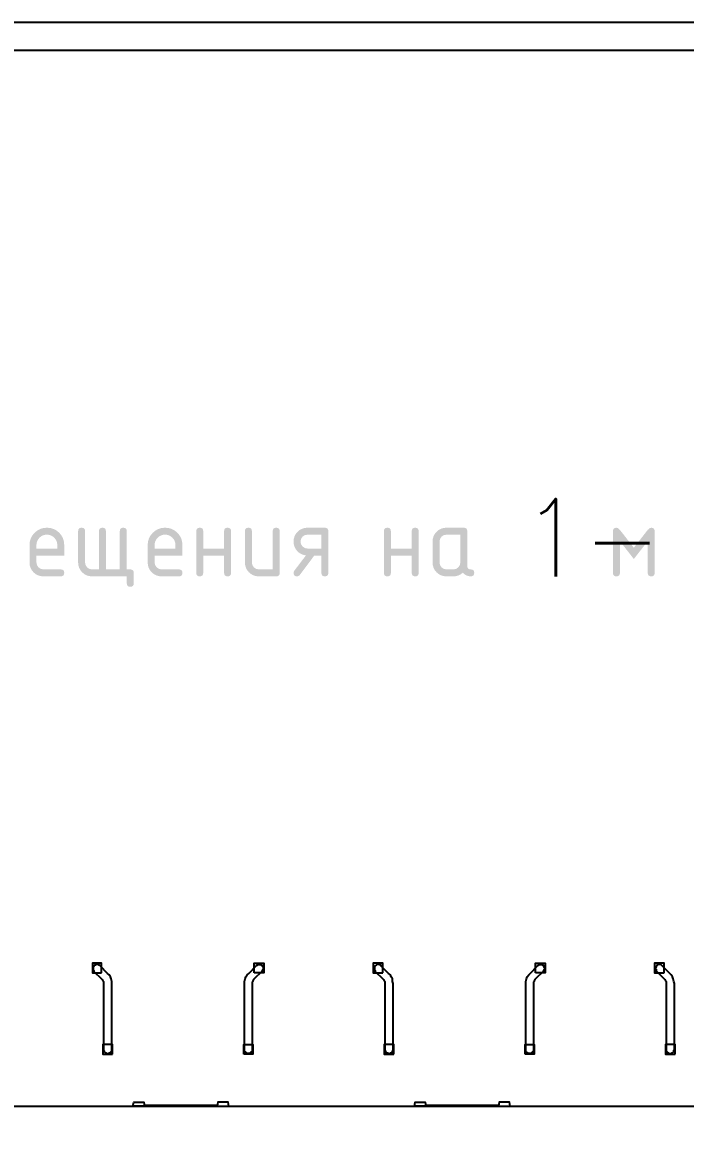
# Model space of a CAD drawing. Header units: millimetres. Extents: x 0 to 420, y 0 to 297.
# Drawn here: x 289.6 to 330.6, y 227.2 to 296.9 of the extents above; entities that cross this region are included whole.
import ezdxf

# ---------------------------------------------------------------- set-up
doc = ezdxf.new("R2010")
doc.units = ezdxf.units.MM
doc.layers.get('0').update_dxf_attribs({"linetype": 'CONTINUOUS'})
doc.styles.get("Standard").update_dxf_attribs({"font": 'STANDARD'})

msp = doc.modelspace()

# ---------------------------------------------------------------- hatches: boundary and pattern name
at = {"true_color": 0x000007}
h = msp.add_hatch(color=0, dxfattribs=at)
h.paths.add_polyline_path([(291.092792, 265.256917), (290.963807, 265.245049), (290.844745, 265.209513), (290.735604, 265.150412), (290.636385, 265.067851), (290.55391, 264.96864), (290.494999, 264.85956), (290.459652, 264.740661), (290.44787, 264.611995), (290.44787, 264.397573), (291.737162, 264.397573), (291.737162, 264.611995), (291.725294, 264.740661), (291.689758, 264.85956), (291.630657, 264.96864), (291.548095, 265.067851), (291.448894, 265.150412), (291.339874, 265.209513), (291.221139, 265.245049)], flags=0)
h.paths.add_polyline_path([(290.44787, 263.967625), (290.44787, 263.537677), (290.479427, 263.373966), (290.574649, 263.23506), (290.714038, 263.139837), (290.877818, 263.10828), (291.952136, 263.10828), (292.046187, 263.094844), (292.113367, 263.054537), (292.153674, 262.987357), (292.16711, 262.893306), (292.153674, 262.799255), (292.113367, 262.732076), (292.046187, 262.691768), (291.952136, 262.678332), (290.877818, 262.678332), (290.703866, 262.693852), (290.544126, 262.740482), (290.398545, 262.818324), (290.267071, 262.927482), (290.158232, 263.058946), (290.080554, 263.204467), (290.033985, 263.364044), (290.018473, 263.537677), (290.018473, 264.611995), (290.03811, 264.826651), (290.097021, 265.024925), (290.195206, 265.206765), (290.332666, 265.372121), (290.497944, 265.509581), (290.679656, 265.607766), (290.877904, 265.666677), (291.092792, 265.686314), (291.310134, 265.666884), (291.509855, 265.608593), (291.691902, 265.511441), (291.856225, 265.375429), (291.992237, 265.211106), (292.089389, 265.029059), (292.14768, 264.829338), (292.16711, 264.611995), (292.16711, 263.967625)], flags=0)
for points in [[(296.033707, 262.678332), (293.88507, 262.678332), (293.711119, 262.693956), (293.551378, 262.740895), (293.405797, 262.819254), (293.274324, 262.929135), (293.165484, 263.061117), (293.087806, 263.206534), (293.041237, 263.365388), (293.025726, 263.537677), (293.025726, 265.471891), (293.039075, 265.565624), (293.079193, 265.632639), (293.146183, 265.672887), (293.240148, 265.686314), (293.334199, 265.672887), (293.401379, 265.632639), (293.441686, 265.565624), (293.455122, 265.471891), (293.455122, 263.537677), (293.486679, 263.373966), (293.581902, 263.23506), (293.72129, 263.139837), (293.88507, 263.10828), (294.315018, 263.10828), (294.315018, 265.471891), (294.328368, 265.565624), (294.368486, 265.632639), (294.435476, 265.672887), (294.529441, 265.686314), (294.623492, 265.672887), (294.690671, 265.632639), (294.730979, 265.565624), (294.744415, 265.471891), (294.744415, 263.10828), (295.603759, 263.10828), (295.603759, 265.471891), (295.617195, 265.565624), (295.657503, 265.632639), (295.724682, 265.672887), (295.818733, 265.686314), (295.912784, 265.672887), (295.979964, 265.632639), (296.020271, 265.565624), (296.033707, 265.471891), (296.033707, 263.10828), (296.248681, 263.10828), (296.342732, 263.094844), (296.409912, 263.054537), (296.450219, 262.987357), (296.463655, 262.893306), (296.463655, 262.248384), (296.450219, 262.154652), (296.409912, 262.087636), (296.342732, 262.047389), (296.248681, 262.033962), (296.15463, 262.047389), (296.087451, 262.087636), (296.047143, 262.154652), (296.033707, 262.248384)], [(300.763213, 263.967625), (300.763213, 262.893306), (300.749777, 262.799255), (300.709469, 262.732076), (300.64229, 262.691768), (300.548239, 262.678332), (300.454274, 262.691768), (300.387284, 262.732076), (300.347166, 262.799255), (300.333816, 262.893306), (300.333816, 265.471891), (300.347166, 265.565624), (300.387284, 265.632639), (300.454274, 265.672887), (300.548239, 265.686314), (300.64229, 265.672887), (300.709469, 265.632639), (300.749777, 265.565624), (300.763213, 265.471891), (300.763213, 264.397573), (302.052505, 264.397573), (302.052505, 265.471891), (302.065941, 265.565624), (302.106249, 265.632639), (302.173428, 265.672887), (302.267479, 265.686314), (302.36153, 265.672887), (302.42871, 265.632639), (302.469017, 265.565624), (302.482453, 265.471891), (302.482453, 262.893306), (302.469017, 262.799255), (302.42871, 262.732076), (302.36153, 262.691768), (302.267479, 262.678332), (302.173428, 262.691768), (302.106249, 262.732076), (302.065941, 262.799255), (302.052505, 262.893306), (302.052505, 263.967625)], [(305.489706, 265.471891), (305.489706, 262.893306), (305.47627, 262.799255), (305.435962, 262.732076), (305.368783, 262.691768), (305.274732, 262.678332), (304.200413, 262.678332), (304.026462, 262.693852), (303.866721, 262.740482), (303.72114, 262.818324), (303.589667, 262.927482), (303.480827, 263.058946), (303.403149, 263.204467), (303.35658, 263.364044), (303.341068, 263.537677), (303.341068, 265.471891), (303.354418, 265.565624), (303.394536, 265.632639), (303.461526, 265.672887), (303.555491, 265.686314), (303.649542, 265.672887), (303.716722, 265.632639), (303.757029, 265.565624), (303.770465, 265.471891), (303.770465, 263.537677), (303.802022, 263.373966), (303.897245, 263.23506), (304.036633, 263.139837), (304.200413, 263.10828), (305.059758, 263.10828), (305.059758, 265.471891), (305.073194, 265.565624), (305.113501, 265.632639), (305.18068, 265.672887), (305.274732, 265.686314), (305.368783, 265.672887), (305.435962, 265.632639), (305.47627, 265.565624)], [(312.365473, 263.967625), (312.365473, 262.893306), (312.352037, 262.799255), (312.311729, 262.732076), (312.24455, 262.691768), (312.150499, 262.678332), (312.056534, 262.691768), (311.989544, 262.732076), (311.949426, 262.799255), (311.936076, 262.893306), (311.936076, 265.471891), (311.949426, 265.565624), (311.989544, 265.632639), (312.056534, 265.672887), (312.150499, 265.686314), (312.24455, 265.672887), (312.311729, 265.632639), (312.352037, 265.565624), (312.365473, 265.471891), (312.365473, 264.397573), (313.654765, 264.397573), (313.654765, 265.471891), (313.668201, 265.565624), (313.708509, 265.632639), (313.775688, 265.672887), (313.869739, 265.686314), (313.96379, 265.672887), (314.03097, 265.632639), (314.071277, 265.565624), (314.084713, 265.471891), (314.084713, 262.893306), (314.071277, 262.799255), (314.03097, 262.732076), (313.96379, 262.691768), (313.869739, 262.678332), (313.775688, 262.691768), (313.708509, 262.732076), (313.668201, 262.799255), (313.654765, 262.893306), (313.654765, 263.967625)], [(327.389574, 263.752651), (326.529678, 264.852877), (326.529678, 262.893306), (326.516242, 262.799255), (326.475934, 262.732076), (326.408755, 262.691768), (326.314704, 262.678332), (326.220739, 262.691768), (326.153749, 262.732076), (326.113631, 262.799255), (326.100281, 262.893306), (326.100281, 265.471891), (326.113631, 265.565624), (326.153749, 265.632639), (326.220739, 265.672887), (326.314704, 265.686314), (326.422191, 265.65207), (326.529678, 265.549613), (327.389574, 264.449387), (328.248918, 265.549613), (328.356405, 265.65207), (328.463892, 265.686314), (328.557625, 265.672887), (328.62464, 265.632639), (328.664888, 265.565624), (328.678315, 265.471891), (328.678315, 262.893306), (328.664888, 262.799255), (328.62464, 262.732076), (328.557625, 262.691768), (328.463892, 262.678332), (328.369841, 262.691768), (328.302662, 262.732076), (328.262354, 262.799255), (328.248918, 262.893306), (328.248918, 264.852877)]]:
    msp.add_hatch(color=0, dxfattribs=at).paths.add_polyline_path(points, flags=0)
h = msp.add_hatch(color=0, dxfattribs=at)
h.paths.add_polyline_path([(298.400882, 265.256917), (298.271898, 265.245049), (298.152835, 265.209513), (298.043694, 265.150412), (297.944476, 265.067851), (297.862, 264.96864), (297.803089, 264.85956), (297.767742, 264.740661), (297.75596, 264.611995), (297.75596, 264.397573), (299.045253, 264.397573), (299.045253, 264.611995), (299.033384, 264.740661), (298.997848, 264.85956), (298.938748, 264.96864), (298.856186, 265.067851), (298.756984, 265.150412), (298.647964, 265.209513), (298.529229, 265.245049)], flags=0)
h.paths.add_polyline_path([(297.75596, 263.967625), (297.75596, 263.537677), (297.787517, 263.373966), (297.88274, 263.23506), (298.022128, 263.139837), (298.185908, 263.10828), (299.260227, 263.10828), (299.354278, 263.094844), (299.421457, 263.054537), (299.461765, 262.987357), (299.475201, 262.893306), (299.461765, 262.799255), (299.421457, 262.732076), (299.354278, 262.691768), (299.260227, 262.678332), (298.185908, 262.678332), (298.011957, 262.693852), (297.852216, 262.740482), (297.706635, 262.818324), (297.575161, 262.927482), (297.466322, 263.058946), (297.388644, 263.204467), (297.342075, 263.364044), (297.326563, 263.537677), (297.326563, 264.611995), (297.3462, 264.826651), (297.405112, 265.024925), (297.503297, 265.206765), (297.640756, 265.372121), (297.806035, 265.509581), (297.987746, 265.607766), (298.185994, 265.666677), (298.400882, 265.686314), (298.618224, 265.666884), (298.817945, 265.608593), (298.999993, 265.511441), (299.164315, 265.375429), (299.300328, 265.211106), (299.397479, 265.029059), (299.45577, 264.829338), (299.475201, 264.611995), (299.475201, 263.967625)], flags=0)
h = msp.add_hatch(color=0, dxfattribs=at)
h.paths.add_polyline_path([(307.113408, 263.974239), (306.954451, 264.006287), (306.809964, 264.063605), (306.679946, 264.146244), (306.564397, 264.254257), (306.469709, 264.380253), (306.402202, 264.517669), (306.361774, 264.666557), (306.348321, 264.826969), (306.363832, 265.000602), (306.410402, 265.160179), (306.48808, 265.3057), (306.596919, 265.437165), (306.728392, 265.54609), (306.873974, 265.623958), (307.033714, 265.670716), (307.207666, 265.686314), (308.281984, 265.686314), (308.376035, 265.672887), (308.443215, 265.632639), (308.483522, 265.565624), (308.496958, 265.471891), (308.496958, 262.893306), (308.483522, 262.799255), (308.443215, 262.732076), (308.376035, 262.691768), (308.281984, 262.678332), (308.187933, 262.691768), (308.120754, 262.732076), (308.080446, 262.799255), (308.06701, 262.893306), (308.06701, 263.967625), (307.630999, 263.967625), (306.735274, 262.765976), (306.659551, 262.700243), (306.562744, 262.678332), (306.468779, 262.691768), (306.401789, 262.732076), (306.361671, 262.799255), (306.348321, 262.893306), (306.358725, 262.963104), (306.390213, 263.023393)], flags=0)
h.paths.add_polyline_path([(306.777718, 264.826969), (306.809275, 264.663258), (306.904497, 264.524352), (307.043886, 264.42913), (307.207666, 264.397573), (308.06701, 264.397573), (308.06701, 265.256917), (307.207666, 265.256917), (307.041819, 265.225498), (306.902843, 265.13124), (306.808861, 264.992334)], flags=0)
h = msp.add_hatch(color=0, dxfattribs=at)
h.paths.add_polyline_path([(316.662018, 265.256917), (315.802673, 265.256917), (315.636826, 265.225498), (315.497851, 265.13124), (315.403869, 264.992334), (315.372725, 264.826969), (315.372725, 263.537677), (315.404282, 263.373966), (315.499505, 263.23506), (315.638893, 263.139837), (315.802673, 263.10828), (316.232621, 263.10828), (316.39771, 263.139424), (316.536341, 263.233406), (316.630599, 263.371899), (316.662018, 263.537677)], flags=0)
h.paths.add_polyline_path([(317.521362, 262.893306), (317.507935, 262.799255), (317.467688, 262.732076), (317.400672, 262.691768), (317.30694, 262.678332), (317.163684, 262.692509), (317.034019, 262.735107), (316.917894, 262.806231), (316.815256, 262.905984), (316.68957, 262.806231), (316.550603, 262.735107), (316.398304, 262.692509), (316.232621, 262.678332), (315.802673, 262.678332), (315.628722, 262.693852), (315.468981, 262.740482), (315.3234, 262.818324), (315.191927, 262.927482), (315.083088, 263.058946), (315.005409, 263.204467), (314.95884, 263.364044), (314.943329, 263.537677), (314.943329, 264.826969), (314.95884, 265.000602), (315.005409, 265.160179), (315.083088, 265.3057), (315.191927, 265.437165), (315.3234, 265.54609), (315.468981, 265.623958), (315.628722, 265.670716), (315.802673, 265.686314), (316.876992, 265.686314), (316.971043, 265.672887), (317.038222, 265.632639), (317.07853, 265.565624), (317.091966, 265.471891), (317.091966, 263.322703), (317.105316, 263.228738), (317.145434, 263.161748), (317.212424, 263.12163), (317.306389, 263.10828), (317.40044, 263.094844), (317.467619, 263.054537), (317.507927, 262.987357)], flags=0)
at = {"true_color": 0x0000fc}
h = msp.add_hatch(color=0, dxfattribs=at)
h.paths.add_polyline_path([(301.625, 229.954667), (297.137667, 229.954667), (301.625, 229.912333)], flags=0)
h.paths.add_polyline_path([(297.137667, 229.954667), (301.625, 229.912333), (297.137667, 229.912333)], flags=0)
h = msp.add_hatch(color=0, dxfattribs=at)
h.paths.add_polyline_path([(319.024, 229.954667), (314.536667, 229.954667), (319.024, 229.912333)], flags=0)
h.paths.add_polyline_path([(314.536667, 229.954667), (319.024, 229.912333), (314.536667, 229.912333)], flags=0)

# ---------------------------------------------------------------- linework, layer by layer
at = {"color": 0, "true_color": 0x000007}
for points in [[(0.211668, 0), (420.073667, 0), (420.073667, 296.925999), (0.211668, 296.925999)], [(7.239002, 1.735667), (418.338, 1.735667), (418.338, 295.190332), (7.239002, 295.190332)], [(294.470667, 238.167333), (294.470667, 238.76), (293.920333, 238.76), (293.920333, 238.167333)], [(295.105667, 233.426), (295.105667, 237.49), (295.105667, 237.617), (295.063333, 237.786333), (295.021, 237.913333), (294.936333, 238.040333), (294.851667, 238.125), (294.386, 238.590667), (294.343667, 238.633), (294.301333, 238.633), (294.259, 238.675333), (294.216667, 238.675333), (294.174333, 238.675333), (294.132, 238.675333), (294.089667, 238.675333), (294.089667, 238.633), (294.047333, 238.633), (294.005, 238.590667), (294.005, 238.548333), (293.962667, 238.506), (293.962667, 238.463667), (293.962667, 238.421333), (293.962667, 238.379), (293.962667, 238.336667), (294.005, 238.294333), (294.005, 238.252), (294.470667, 237.786333), (294.513, 237.744), (294.555333, 237.659333), (294.597667, 237.617), (294.597667, 237.574667), (294.597667, 237.49), (294.597667, 233.426), (294.597667, 233.383667), (294.64, 233.341333), (294.64, 233.299), (294.682333, 233.256667), (294.724667, 233.214333), (294.767, 233.214333), (294.809333, 233.172), (294.851667, 233.172), (294.894, 233.172), (294.936333, 233.172), (294.936333, 233.214333), (294.978667, 233.214333), (295.021, 233.256667), (295.063333, 233.256667), (295.063333, 233.299), (295.105667, 233.341333), (295.105667, 233.383667)], [(303.318333, 233.426), (303.318333, 237.49), (303.318333, 237.617), (303.360667, 237.786333), (303.403, 237.913333), (303.487667, 238.040333), (303.572333, 238.125), (304.038, 238.590667), (304.080333, 238.633), (304.122667, 238.633), (304.165, 238.675333), (304.207333, 238.675333), (304.249667, 238.675333), (304.292, 238.675333), (304.334333, 238.633), (304.376667, 238.633), (304.419, 238.590667), (304.419, 238.548333), (304.461333, 238.506), (304.461333, 238.463667), (304.461333, 238.421333), (304.461333, 238.379), (304.419, 238.336667), (304.419, 238.294333), (304.376667, 238.252), (303.911, 237.786333), (303.868667, 237.744), (303.826333, 237.659333), (303.826333, 237.617), (303.784, 237.574667), (303.784, 237.49), (303.784, 233.426), (303.784, 233.383667), (303.784, 233.341333), (303.784, 233.299), (303.741667, 233.256667), (303.699333, 233.256667), (303.699333, 233.214333), (303.657, 233.214333), (303.614667, 233.172), (303.572333, 233.172), (303.53, 233.172), (303.487667, 233.172), (303.445333, 233.214333), (303.403, 233.214333), (303.403, 233.256667), (303.360667, 233.256667), (303.318333, 233.299), (303.318333, 233.341333), (303.318333, 233.383667)], [(303.911, 238.167333), (303.911, 238.76), (304.503667, 238.76), (304.503667, 238.167333)], [(311.869667, 238.167333), (311.869667, 238.76), (311.277, 238.76), (311.277, 238.167333)], [(312.504667, 233.426), (312.504667, 237.49), (312.462333, 237.617), (312.462333, 237.786333), (312.377667, 237.913333), (312.335333, 238.040333), (312.208333, 238.125), (311.742667, 238.590667), (311.742667, 238.633), (311.700333, 238.633), (311.658, 238.675333), (311.615667, 238.675333), (311.573333, 238.675333), (311.531, 238.675333), (311.488667, 238.675333), (311.446333, 238.633), (311.404, 238.590667), (311.361667, 238.548333), (311.361667, 238.506), (311.361667, 238.463667), (311.361667, 238.421333), (311.361667, 238.379), (311.361667, 238.336667), (311.404, 238.294333), (311.404, 238.252), (311.869667, 237.786333), (311.912, 237.744), (311.954333, 237.659333), (311.996667, 237.617), (311.996667, 237.574667), (311.996667, 237.49), (311.996667, 233.426), (311.996667, 233.383667), (312.039, 233.341333), (312.039, 233.299), (312.039, 233.256667), (312.081333, 233.256667), (312.123667, 233.214333), (312.166, 233.214333), (312.208333, 233.172), (312.250667, 233.172), (312.293, 233.172), (312.335333, 233.214333), (312.377667, 233.214333), (312.42, 233.256667), (312.462333, 233.256667), (312.462333, 233.299), (312.462333, 233.341333), (312.504667, 233.383667)], [(320.717333, 233.426), (320.717333, 237.49), (320.717333, 237.617), (320.759667, 237.786333), (320.802, 237.913333), (320.886667, 238.040333), (320.971333, 238.125), (321.437, 238.590667), (321.479333, 238.633), (321.521667, 238.633), (321.521667, 238.675333), (321.564, 238.675333), (321.606333, 238.675333), (321.648667, 238.675333), (321.691, 238.675333), (321.733333, 238.633), (321.775667, 238.633), (321.775667, 238.590667), (321.818, 238.548333), (321.818, 238.506), (321.860333, 238.463667), (321.860333, 238.421333), (321.860333, 238.379), (321.818, 238.336667), (321.818, 238.294333), (321.775667, 238.252), (321.31, 237.786333), (321.267667, 237.744), (321.225333, 237.659333), (321.225333, 237.617), (321.183, 237.574667), (321.183, 237.49), (321.183, 233.426), (321.183, 233.383667), (321.183, 233.341333), (321.140667, 233.299), (321.140667, 233.256667), (321.098333, 233.256667), (321.098333, 233.214333), (321.056, 233.214333), (321.013667, 233.172), (320.971333, 233.172), (320.929, 233.172), (320.886667, 233.172), (320.844333, 233.214333), (320.802, 233.214333), (320.759667, 233.256667), (320.717333, 233.299), (320.717333, 233.341333), (320.717333, 233.383667)], [(321.31, 238.167333), (321.31, 238.76), (321.902667, 238.76), (321.902667, 238.167333)], [(329.268667, 238.167333), (329.268667, 238.76), (328.676, 238.76), (328.676, 238.167333)], [(329.903667, 233.426), (329.903667, 237.49), (329.861333, 237.617), (329.819, 237.786333), (329.776667, 237.913333), (329.692, 238.040333), (329.607333, 238.125), (329.141667, 238.590667), (329.099333, 238.633), (329.057, 238.675333), (329.014667, 238.675333), (328.972333, 238.675333), (328.93, 238.675333), (328.887667, 238.675333), (328.845333, 238.633), (328.803, 238.633), (328.803, 238.590667), (328.760667, 238.548333), (328.760667, 238.506), (328.718333, 238.463667), (328.718333, 238.421333), (328.718333, 238.379), (328.760667, 238.379), (328.760667, 238.336667), (328.760667, 238.294333), (328.803, 238.252), (329.268667, 237.786333), (329.311, 237.744), (329.353333, 237.659333), (329.395667, 237.617), (329.395667, 237.574667), (329.395667, 237.49), (329.395667, 233.426), (329.395667, 233.383667), (329.395667, 233.341333), (329.438, 233.299), (329.438, 233.256667), (329.480333, 233.256667), (329.522667, 233.214333), (329.565, 233.172), (329.607333, 233.172), (329.649667, 233.172), (329.692, 233.172), (329.734333, 233.214333), (329.776667, 233.214333), (329.819, 233.256667), (329.861333, 233.299), (329.861333, 233.341333), (329.861333, 233.383667)], [(295.148, 233.129667), (295.148, 233.722333), (294.555333, 233.722333), (294.555333, 233.129667)], [(303.276, 233.129667), (303.276, 233.722333), (303.826333, 233.722333), (303.826333, 233.129667)], [(312.547, 233.129667), (312.547, 233.722333), (311.954333, 233.722333), (311.954333, 233.129667)], [(320.675, 233.129667), (320.675, 233.722333), (321.225333, 233.722333), (321.225333, 233.129667)], [(329.946, 233.129667), (329.946, 233.722333), (329.353333, 233.722333), (329.353333, 233.129667)], [(116.416667, 229.912333), (377.994333, 229.912333), (377.994333, 221.276333), (116.416667, 221.276333)], [(296.418, 229.912333), (296.460333, 230.166333), (296.502667, 230.166333), (297.053, 230.166333), (297.095333, 230.166333), (297.137667, 229.912333)], [(297.561, 229.954667), (297.137667, 229.954667), (297.561, 229.954667), (298.45, 229.954667)], [(297.137667, 229.954667), (297.264667, 229.954667), (297.137667, 229.954667), (297.857333, 229.954667)], [(301.625, 229.954667), (297.137667, 229.954667), (297.137667, 229.912333), (301.625, 229.912333)], [(298.153667, 229.954667), (297.561, 229.954667), (298.153667, 229.954667), (299.042667, 229.954667)], [(298.746333, 229.954667), (298.153667, 229.954667), (298.746333, 229.954667), (299.593, 229.954667)], [(299.296667, 229.954667), (298.746333, 229.954667), (299.296667, 229.954667), (300.185667, 229.954667)], [(299.889333, 229.954667), (299.296667, 229.954667), (299.889333, 229.954667), (300.778333, 229.954667)], [(300.482, 229.954667), (299.889333, 229.954667), (300.482, 229.954667), (301.328667, 229.954667), (300.482, 229.954667), (299.889333, 229.954667), (300.482, 229.954667), (301.328667, 229.954667)], [(301.032333, 229.954667), (300.482, 229.954667), (301.032333, 229.954667), (301.625, 229.954667)], [(301.625, 229.954667), (301.032333, 229.954667)], [(302.344667, 229.912333), (302.302333, 230.166333), (301.709667, 230.166333), (301.667333, 230.166333), (301.625, 229.912333)], [(313.817, 229.912333), (313.859333, 230.166333), (314.452, 230.166333), (314.494333, 230.166333), (314.536667, 229.912333)], [(314.96, 229.954667), (314.536667, 229.954667), (314.96, 229.954667), (315.849, 229.954667)], [(314.536667, 229.954667), (314.663667, 229.954667), (314.536667, 229.954667), (315.256333, 229.954667)], [(319.024, 229.954667), (314.536667, 229.954667), (314.536667, 229.912333), (319.024, 229.912333)], [(315.552667, 229.954667), (314.96, 229.954667), (315.552667, 229.954667), (316.399333, 229.954667)], [(316.145333, 229.954667), (315.552667, 229.954667), (316.145333, 229.954667), (316.992, 229.954667)], [(316.695667, 229.954667), (316.145333, 229.954667), (316.695667, 229.954667), (317.584667, 229.954667)], [(317.288333, 229.954667), (316.695667, 229.954667), (317.288333, 229.954667), (318.135, 229.954667)], [(317.881, 229.954667), (317.288333, 229.954667), (317.881, 229.954667), (318.727667, 229.954667), (317.881, 229.954667), (317.288333, 229.954667), (317.881, 229.954667), (318.727667, 229.954667)], [(318.431333, 229.954667), (317.881, 229.954667), (318.431333, 229.954667), (319.024, 229.954667)], [(319.024, 229.954667), (318.431333, 229.954667)], [(319.743667, 229.912333), (319.701333, 230.166333), (319.659, 230.166333), (319.108667, 230.166333), (319.066333, 230.166333), (319.024, 229.912333)]]:
    msp.add_lwpolyline(points, close=True, dxfattribs=at)
at = {"color": 0, "true_color": 0x0000fc}
for points in [[(301.625, 229.954667), (297.137667, 229.954667), (301.625, 229.912333)], [(297.137667, 229.954667), (301.625, 229.912333), (297.137667, 229.912333)], [(319.024, 229.954667), (314.536667, 229.954667), (319.024, 229.912333)], [(314.536667, 229.954667), (319.024, 229.912333), (314.536667, 229.912333)]]:
    msp.add_lwpolyline(points, close=True, dxfattribs=at)

# ---------------------------------------------------------------- texts
at = {"color": 0, "true_color": 0x000007, "insert": (320.505674, 267.464876), "char_height": 4.786544, "width": 4.78654385, "attachment_point": 1}
msp.add_mtext('1-', dxfattribs=at)

doc.saveas('drawing.dxf')
